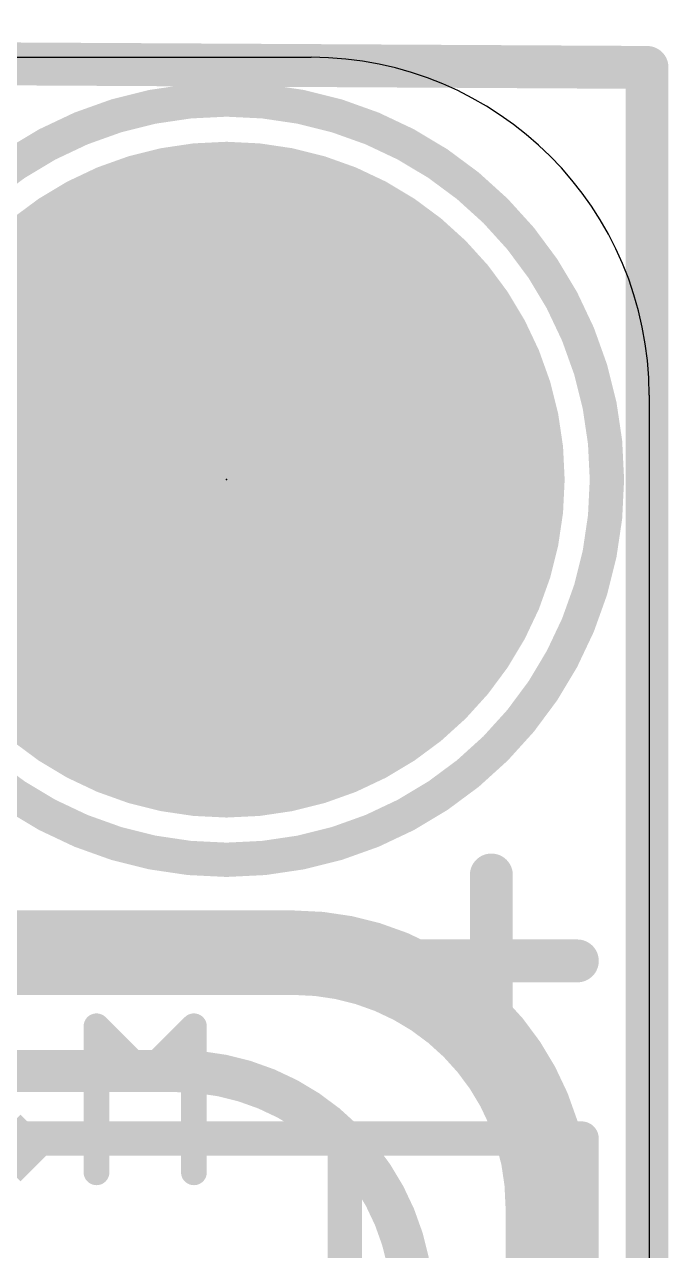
# Model space of a CAD drawing. Extents: x 0 to 23.1, y -0.1 to 28.2.
# Drawn here: x 19.3 to 23.11, y 20.94 to 28.19 of the extents above; entities that cross this region are included whole.
import ezdxf

# ---------------------------------------------------------------- set-up
doc = ezdxf.new("R2010")
doc.units = 0
for name, color, linetype in [('1', 12, 'CONTINUOUS'), ('16', 132, 'CONTINUOUS'), ('17', 110, 'CONTINUOUS'), ('20', 53, 'CONTINUOUS'), ('21', 40, 'CONTINUOUS'), ('22', 6, 'CONTINUOUS'), ('23', 53, 'CONTINUOUS')]:
    doc.layers.add(name, color=color, linetype=linetype)

# ---------------------------------------------------------------- blocks, each defined once
blk = doc.blocks.new('ROUNDP')
at = {"const_width": 0.5}
blk.add_lwpolyline([(0, -0.25, 1), (0, 0.25, 1), (0, -0.25)], format="xyb", dxfattribs=at)

msp = doc.modelspace()

# ---------------------------------------------------------------- linework, layer by layer
at = {"layer": '1'}
for points, const_width in [([(20.9, 22.7), (17.4, 22.7)], 0.5), ([(20.2, 22), (15.016, 22)], 0.25), ([(22.4, 6.9), (22.4, 21.2)], 0.5)]:
    msp.add_lwpolyline(points, dxfattribs=dict(at, const_width=const_width))
for points, const_width in [([(22.4, 21.2, 0.4142), (20.9, 22.7)], 0.5), ([(20.9, 22.825, 1), (20.9, 22.575)], 0.25), ([(20.9, 22.575, 1), (20.9, 22.825)], 0.25), ([(21.6, 20.6, 0.4142), (20.2, 22)], 0.25), ([(20.2, 22.0625, 1), (20.2, 21.9375)], 0.125), ([(20.2, 21.9375, 1), (20.2, 22.0625)], 0.125), ([(22.525, 21.2, 1), (22.275, 21.2)], 0.25), ([(22.275, 21.2, 1), (22.525, 21.2)], 0.25)]:
    msp.add_lwpolyline(points, format="xyb", dxfattribs=dict(at, const_width=const_width))
at = {"layer": '16', "const_width": 0.254}
for points in [[(0.127, 28.067), (22.987, 27.94)], [(22.987, 27.94), (22.987, 0)]]:
    msp.add_lwpolyline(points, dxfattribs=at)
at = {"layer": '16', "const_width": 0.127}
for points in [[(23.0505, 27.94, 1), (22.9235, 27.94)], [(22.9866, 27.8765, 1), (22.9874, 28.0035)]]:
    msp.add_lwpolyline(points, format="xyb", dxfattribs=at)
at = {"layer": '20'}
for p, q in [((2, 28), (21, 28)), ((23, 26), (23, 2))]:
    msp.add_line(p, q, dxfattribs=at)
msp.add_arc((21, 26), 2, 0, 90, dxfattribs=at)
at = {"layer": '21'}
for points, const_width in [([(20.5, 23.25, 1), (20.5, 27.75, 1), (20.5, 23.25)], 0.2032), ([(22.1299, 23.1599, 1), (22.0028, 23.1599)], 0.127), ([(21.5579, 22.7149, 1), (21.5579, 22.5879)], 0.127), ([(22.5748, 22.5879, 1), (22.5748, 22.7149)], 0.127), ([(22.0028, 22.143, 1), (22.1299, 22.143)], 0.127), ([(21.2, 21.6508, 1), (21.2, 21.5492)], 0.1016), ([(21.2508, 21.6, 1), (21.1492, 21.6)], 0.1016), ([(21.2, 21.5492, 1), (21.2, 21.6508)], 0.1016), ([(22.6508, 21.6, 1), (22.5492, 21.6)], 0.1016), ([(22.6, 21.5492, 1), (22.6, 21.6508)], 0.1016)]:
    msp.add_lwpolyline(points, format="xyb", dxfattribs=dict(at, const_width=const_width))
for points, const_width in [([(22.0663, 22.143), (22.0663, 23.1599)], 0.254), ([(21.5579, 22.6514), (22.5748, 22.6514)], 0.254), ([(21.2, 21.6), (15.6, 21.6)], 0.2032), ([(22.6, 21.6), (21.2, 21.6)], 0.2032), ([(21.2, 14.6), (21.2, 21.6)], 0.2032), ([(22.6, 14.6), (22.6, 21.6)], 0.2032)]:
    msp.add_lwpolyline(points, dxfattribs=dict(at, const_width=const_width))
at = {"layer": '22', "const_width": 0.0762}
for points in [[(19.7575, 22.2915, 1), (19.7036, 22.2376)], [(19.7687, 22.2645, 1), (19.6925, 22.2645)], [(20.3449, 22.2645, 1), (20.2687, 22.2645)], [(20.3337, 22.2376, 1), (20.2799, 22.2915)], [(19.9917, 22.0034, 1), (20.0456, 21.9495)], [(19.9917, 21.9495, 1), (20.0456, 22.0034)], [(19.3982, 21.5173, 1), (19.3443, 21.5712)], [(19.3443, 21.5173, 1), (19.3982, 21.5712)], [(19.6925, 21.4002, 1), (19.7687, 21.4002)], [(20.2687, 21.4002, 1), (20.3449, 21.4002)]]:
    msp.add_lwpolyline(points, format="xyb", dxfattribs=at)
at = {"layer": '22', "const_width": 0.1524}
for points in [[(20.0187, 21.9764), (19.7306, 22.2645)], [(19.7306, 22.2645), (19.7306, 21.4002)], [(20.3068, 22.2645), (20.0187, 21.9764)], [(20.3068, 21.4002), (20.3068, 22.2645)], [(19.3713, 21.5443), (19.2272, 21.6883)], [(19.2272, 21.4002), (19.3713, 21.5443)]]:
    msp.add_lwpolyline(points, dxfattribs=at)
at = {"layer": '23'}
msp.add_point((20.5, 25.5), dxfattribs=at)

# ---------------------------------------------------------------- block references
at = {"layer": '17', "xscale": 4, "yscale": 4}
msp.add_blockref('ROUNDP', (20.5, 25.5), dxfattribs=at)
msp.add_blockref('ROUNDP', (20.5, 25.5), dxfattribs=at)

doc.saveas('drawing.dxf')
